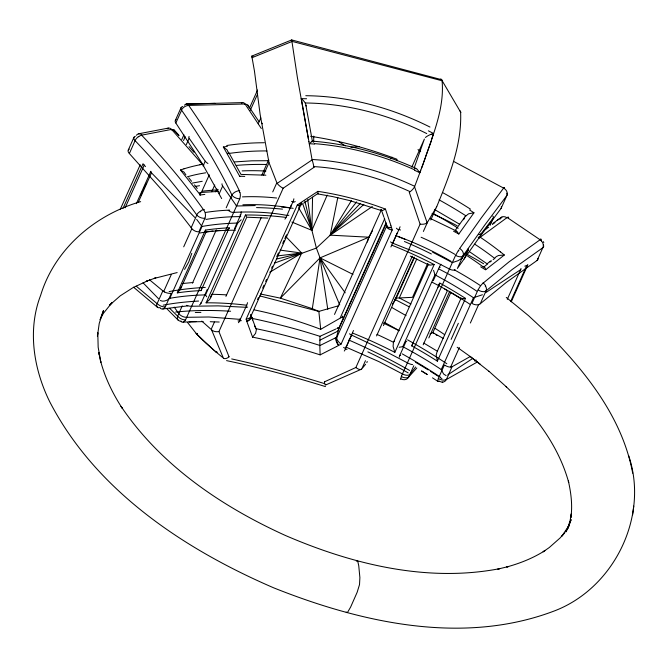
<?xml version="1.0" encoding="UTF-8"?>
<svg xmlns="http://www.w3.org/2000/svg" width="668" height="668" viewBox="0 0 668 668"><rect width="100%" height="100%" fill="white"/><g stroke="black" fill="none" stroke-linecap="round" stroke-linejoin="round"><path stroke-width="1" d="M335.812 329.04L319.955 336.321L319.83 345.423A256.955 94.497 20.6 0 0 256.011 328.673L254.483 325.967M312.557 197.219L311.898 230.351L316.39 248.079L320.039 257.881L339.728 304.925M313.643 142.342L313.768 136.13M460.686 298.429L461.054 297.836M253.013 56.655L251.794 56.112L254.45 71.033L260.136 114.462L268.979 162.516M380.944 209.418L381.178 210.403L382.096 210.679L385.461 209.092L390.838 225.25M97.411 336.213L97.795 332.681L98.163 347.226L100.86 362.373L98.755 352.529L99.223 354.733M318.11 193.787L317.901 191.357L320.506 191.758A250.801 171.693 28.8 0 1 382.856 208.124L385.461 209.092M181.312 286.656L180.034 289.862L177.279 292.885A256.086 136.957 24.1 0 1 201.101 290.58L202.596 287.24M140.664 201.644C94.998 214.754 54.667 249.106 40.648 295.323C27.263 330.009 33.667 369.337 49.833 401.961C95.883 490.78 184.243 549.238 273.863 587.907C360.962 622.626 462.256 645.422 553.104 611.412C613.449 589.234 649.438 516.957 628.671 455.693M632.638 514.778L633.74 506.085M97.445 336.121L99.24 323.379L103.465 310.536L100.609 318.143M319.605 311.697L312.315 308.666L320.039 257.881L368.861 237.198L372.41 230.903M337.816 197.452L330.226 235.161L316.39 248.079L274.406 263.125M325.901 384.317L325.775 384.935L361.522 369.17A6.321 3.173 45.9 0 1 355.894 367.492L324.439 381.854M428.405 264.194L429.816 265.154L434.167 264.536L394.821 352.362A256.128 136.765 24.1 0 0 352.42 332.99L353.481 330.493M191.791 253.331L188.752 261.923L184.585 269.413M567.266 529.732L570.113 520.489L571.357 513.725L570.864 517.616C572.66 505.317 571.04 492.917 568.343 480.885L568.702 482.463C558.423 444.871 533.598 413.283 506.06 386.547L506.544 387.006L488.926 371.249M385.887 223.154L339.135 327.487L336.43 337.332A6.054 2.204 65.4 0 0 338.76 345.389L341.097 344.078M415.655 366.974L409.968 374.28A6.054 3.231 24.1 0 1 402.437 373.938L378.906 361.622L346.082 347.135L346.249 346.558M386.964 225.183L386.797 225.759L386.496 224.874M312.34 141.265L311.998 141.925M428.372 130.828L433.507 133.475L433.081 134.844M367.333 242.075L368.861 237.198L330.226 235.161L351.477 200.542M432.998 135.12L431.511 139.746M254.291 309.894A247.235 132.231 24.1 0 1 320.715 329.299L342.375 316.899L342.642 316.056M451.134 339.377L458.34 323.295M367.233 361.488L366.849 362.64M431.219 141.274L423.57 162.424M501.317 206.512A6.054 3.24 24.1 0 1 501.367 207.907L501.367 207.907M425.633 156.738C434.083 132.039 444.746 106.362 441.982 79.776L291.707 39.938L291.29 40.481M425.441 157.623L420.548 170.849M414.494 167.058L424.397 139.028L411.789 167.175M414.594 170.307L419.771 172.695L420.723 170.115M421.391 168.57L423.42 163.101M420.122 171.993L414.552 186.798L427.136 222.72M567.666 528.705L571.123 519.637L568.293 527.027M501.342 207.965L501.1 208.399L506.845 195.582A6.045 3.073 24.4 0 0 506.787 193.202M397.134 233.057L396.082 235.545M436.78 206.562C449.096 176.461 462.198 144.597 460.578 111.498L459.834 110.713M227.329 232.03L227.563 231.512M327.195 195.123L311.898 230.351L291.908 222.06M293.878 198.805A6.054 2.204 -80.3 0 1 293.001 201.627L286.054 217.409A256.128 137.257 24.2 0 0 245.44 215.004L206.086 302.821L209.81 299.289L211.105 295.607M227.178 232.381L202.755 286.881M438.141 286.856L438.417 286.238M134.001 137.232L128.323 149.949M250.709 316.665L300.734 205.018M192.601 229.475L161.598 189.637L129.367 153.54L135.078 140.647A6.054 3.156 22.9 0 1 135.337 136.289M120.29 209.268L140.23 164.762M123.012 208.391L143.01 163.752L145.507 166.599M125.133 207.806L144.28 165.063M136.356 203.673L150.818 171.392M140.831 195.039L142.727 190.814M143.486 189.119L144.622 186.589M144.998 185.737L146.142 183.207M138.226 202.446L151.486 172.853A3.023 1.62 24.1 0 1 150.834 171.309M175.417 120.282L181.086 107.59M221.659 198.571L202.02 163.201L175.851 123.046L181.596 110.212A6.045 3.115 22.8 0 1 182.815 106.504M181.805 139.562L183.925 134.819M183.516 140.539L185.22 136.748M186.305 144.622L189.153 138.259A3.031 1.653 24.9 0 1 189.136 136.523M203.072 165.956L205.21 161.197L189.153 138.259M201.143 192.977L209.276 174.832M149.465 279.75L162.85 290.864L157.114 303.664L136.197 286.146M191.123 227.88L196.818 215.038C178.122 188.777 157.389 163.994 135.128 140.697M163.635 291.64L171.208 274.732M183.708 246.826L191.666 229.074M211.764 191.683L214.754 185.011M249.498 108.024L257.581 89.996M250.266 110.354L257.497 94.23M215.614 191.816L216.891 188.977M160.328 300.491C163.284 302.212 167.326 300.425 169.822 298.304L202.003 226.469L196.659 219.405M219.254 193.628L222.661 186.021A6.054 3.248 24.2 0 1 222.01 183.809M177.279 292.885L205.393 230.118A256.086 136.965 24.1 0 1 229.224 227.813L227.721 231.153M180.727 288.609L206.178 231.813M258.249 123.73L260.812 118.019M181.17 321.133A6.054 4.167 -41.8 0 1 177.638 316.181L182.272 305.827M192.434 283.182L216.282 229.942M226.21 207.773L231.921 195.023A6.054 3.398 -29 0 1 239.728 190.714M185.529 319.905L239.812 198.747A6.045 3.298 23.1 0 1 231.821 195.023M199.532 304.9A6.079 3.941 81.5 0 0 201.202 302.98L207.28 289.453M234.577 228.523L240.639 214.987L239.929 214.996M206.671 296.767L205.527 294.889L237.716 223.054L241.19 219.764M261.873 175.008L268.695 159.786M263.484 175.041L269.02 162.675L276.844 182.748L272.736 191.916M210.645 297.836L246.776 217.2L267.851 218.085M214.42 322.068L211.138 329.399L201.778 321.083M225.926 296.4L261.238 217.576M313.918 167.384L283.174 188.217L218.929 331.595L229.049 356.821M247.477 302.671A6.054 2.563 -83.1 0 1 246.701 305.234L239.545 321.016L237.992 320.882M301.418 204.116A6.054 1.044 57.7 0 1 299.548 203.431L297.252 205.109L246.15 319.145L246.768 321.241A6.054 4.041 -22.9 0 0 250.75 314.845M257.556 299.506L258.407 297.602M262.674 288.083L263.952 285.236M265.655 281.428L266.507 279.525M271.625 268.11L272.477 266.206M276.736 256.696L278.439 252.888M282.706 243.377L283.983 240.522M284.835 238.618L286.539 234.819M298.897 207.23L300.183 204.375M334.509 314.428L381.42 209.735M340.296 317.759L384.643 218.787M386.488 223.095L337.783 331.136M336.856 337.332L386.73 226.026M346.082 347.135L352.42 332.99M390.914 246.951L396.041 235.645L405.209 239.436M349.489 333.791A4.76 1.545 26.3 0 0 351.627 335.077L345.473 348.813L347.001 349.498M355.869 367.542L420.105 224.164L409.309 192.426M365.463 360.687L361.772 368.936L365.613 364.235M376.552 335.937L412.281 256.195M423.37 231.454L427.478 222.285L436.713 206.688L430.743 220.006M383.44 325.583L414.127 257.096M414.327 257.831L395.606 299.606L392.993 303.155M416.757 258.967L399.289 297.953L395.431 298.087M427.729 263.409L412.523 297.327L399.289 297.953L410.962 303.998M428.305 264.561L393.569 342.099L394.638 340.855M399.155 347.268L402.796 346.667L434.985 274.832L433.565 270.331M433.273 280.677L439.335 267.142L440.103 267.534M463.592 219.764L464.819 217.025L455.426 230.143M412.983 343.001L411.705 345.857A256.086 136.965 24.1 0 1 437.373 361.154L465.496 298.387A256.086 136.965 24.1 0 0 439.828 283.09L438.534 285.979M438.225 286.656L437.983 287.207M413.818 365.705L408.816 376.861A6.054 5.419 40.6 0 1 401.142 378.956M423.178 344.813L447.451 290.622M428.823 337.941L449.706 291.331M464.202 258.984L468.034 250.425A6.054 3.248 24.2 0 0 468.251 248.438M429.967 333.908L432.847 332.614L450.9 292.308M479.065 238.401L481.202 233.641L493.268 218.085A3.031 1.662 24 0 0 492.8 216.106M490.02 224.172L491.723 220.382M490.12 224.732L493.093 218.094M490.011 225.35L493.268 218.085M437.431 351.017L460.995 298.421M446.149 375.666L443.569 373.988L441.264 369.554L473.453 297.719L482.405 294.755M438.342 378.48L444.404 364.953L445.314 365.505M450.675 366.982L459.384 347.535M470.372 323.011L478.705 304.408M442.717 382.113A6.062 5.302 52.1 0 0 446.358 379.608L452.036 366.774L470.481 356.395M537.907 258.374A6.054 3.282 23.8 0 1 537.548 260.136L506.311 282.414L480.242 303.773L486.012 290.939L512.172 269.505L542.875 247.686A6.054 3.123 24.6 0 0 543.326 244.922M507.304 299.322L520.564 269.73A3.023 1.62 24.1 0 0 520.915 268.444M510.611 301.552L526.785 265.463L527.837 264.762L511.245 301.802M537.097 260.545L542.833 247.711M413.392 342.099L437.874 287.432M568.735 525.933L565.779 531.97L569.487 524.781L561.905 536.078L564.727 532.713L560.101 537.965L549.271 547.535L543.092 551.826L544.871 550.666C533.139 558.122 520.13 563.324 506.753 566.965L508.615 566.506L497.844 569.103L499.639 568.668C426.994 582.68 351.994 564.251 285.236 535.402C221.509 506.444 160.612 465.245 121.058 406.394L122.144 408.123C112.608 393.343 104.734 377.32 100.392 360.211M494.821 258.182L496.19 256.662L498.52 255.493L504.34 255.001L485.578 269.839L480.701 266.841M99.916 319.68L103.406 313.309L112.082 302.579L109.385 305.401L120.223 295.841L133.082 287.591L147.82 280.727L146.242 281.303L155.853 277.838L154.308 278.389L177.162 272.569M239.996 176.243L244.772 176.419M465.011 216.649L468.585 213.802L473.963 212.791L458.816 233.992L453.572 231.228M459.459 248.797L481.311 217.877L503.614 188.092A6.045 0.676 -61.8 0 1 504.131 187.508M392.341 304.049L392.667 303.606M501.092 208.416L477.511 239.962L457.388 268.452L463.099 255.702L484.701 225.149L506.845 195.582A6.054 5.085 33 0 0 504.156 188.409L503.939 188.276M461.939 258.299L468.034 250.425M356.637 201.861L330.226 235.161L372.326 206.529M390.772 158.825L392.058 157.205M416.815 368.001L408.816 376.861A6.045 3.223 22.8 0 1 401.276 376.535L455.568 255.376A6.045 3.24 25.5 0 0 463.116 255.71A6.054 4.651 35.5 0 0 459.576 248.504M461.822 258.433L458.081 260.679L452.386 262.608L432.547 252.12M360.361 203.389L330.226 235.161L363.843 204.408M356.32 561.153L357.004 560.686L357.772 561.287L358.766 565.88L359.885 577.62L359.518 584.609L357.138 592.324L350.608 607.112L347.636 612.197L346.951 612.665L346.183 612.063M336.48 346.583L320.139 354.875L317.484 354.023A250.801 91.224 20.5 0 0 255.143 337.666L252.579 337.14L255.594 333.349L256.387 329.641L251.009 315.538L252.713 319.805M480.242 303.773L478.797 304.558M483.832 266.975L487.724 263.86M487.874 263.134L490.562 261.004M138.293 136.831L138.752 136.489M490.053 262.031L491.606 260.829M478.488 237.207L480.25 237.232L507.179 217.501L540.103 239.762L509.125 261.789L482.363 283.775A6.121 1.419 -56.8 0 0 478.238 289.72M493.143 259.635L494.679 258.466M317.701 193.62L303.689 203.172M485.828 229.216L488.634 227.17M492.291 224.515L493.193 223.872M277.178 183.358L312.115 159.911L308.841 141.532M492.867 223.413L501.902 217.025M494.086 223.229L494.98 222.594M497.159 220.348L501.376 217.392M485.628 292.701L520.564 269.73M447.71 374.898L472.552 358.557M317.901 191.357L299.782 203.272A6.054 1.294 54.9 0 0 301.669 202.805M216.632 351.66L216.006 351.961L214.946 351.109M200.325 211.789L200.851 211.48M476.15 360.002L474.522 360.979M269.763 272.243L301.719 253.072L285.904 236.639M477.57 361.864L446.299 379.566M406.737 341.173L405.969 341.615L399.907 355.142L400.666 355.56M452.019 366.782L450.725 367.091A6.137 2.505 27.1 0 1 445.297 365.538M335.687 332.221L337.607 331.219M336.964 346.333L338.501 345.523A6.054 2.355 61.9 0 1 335.87 337.624L336.371 337.357M335.845 337.641L335.344 337.899M335.461 337.833L334.618 338.267M319.905 340.179L335.085 332.522M334.142 338.501L319.813 345.606L320.139 354.875M337.824 328.097L339.135 327.487M337.699 328.155L338.15 327.93L336.856 328.547M414.502 168.269L417.024 169.054L419.771 172.695M251.794 56.112L291.707 39.938L297.41 77.638L308.374 138.902M251.961 57.715L292.183 41.416L442.183 80.786L460.87 112.55M431.211 134.184L433.507 133.475M204.809 194.421L200.308 194.964L180.46 169.998L183.942 168.82M524.823 266.156L526.785 265.463M455.242 269.914L455.209 269.922A6.045 4.15 21.6 0 1 450.432 269.53M259.777 295.899L318.836 311.405L338.659 305.735M455.25 230.827L457.046 231.462L458.816 233.992M276.427 259.084L301.719 253.072L280.376 298.145L260.428 293.978M465.496 298.387L460.962 298.738L450.357 292.3M192.275 183.107L202.237 181.287M199.932 164.745L202.329 164.286L203.915 165.105M138.368 133.851L168.261 128.114M171.659 129.4L141.599 135.17C164.219 158.867 185.328 184.042 204.266 210.787A6.121 3.983 80.7 0 1 204.967 218.144L198.939 231.712L198.145 231.788A6.137 3.716 32.7 0 1 192.634 229.458M162.934 308.95L187.808 305.852M239.837 176.519L223.337 147.01L227.379 146.384M442.734 382.196L442.183 382.255M206.061 231.838L212.975 231.028M277.946 255.844L301.719 253.072L280.084 250.099M182.798 283.499L193.06 282.506M200.241 192.509L218.436 191.432M234.61 161.932L251.769 160.813L268.786 160.696M188.426 105.452L188.176 105.477A6.054 3.941 -32.5 0 0 181.429 110.212M216.399 230.702L219.872 230.418M350.942 147.277L359.15 146.659M231.019 197.811L231.738 197.761M200.492 303.021L201.21 302.988M183.174 322.076L203.181 321.6M242.643 102.605L186.172 104.066L215.038 103.373M184.485 105.21A6.045 3.432 88.3 0 1 188.71 105.427L245.022 103.991L261.305 128.49M190.363 321.726L189.153 321.751L196.142 321.617M308.958 141.725L301.293 98.664L306.579 98.747M255.209 205.569L236.564 206.003L236.238 205.485M210.228 321.709L219.196 322.026M186.539 305.334A6.045 2.463 15.7 0 0 190.747 306.253L218.185 305.869L245.699 307.288A4.76 1.787 14.2 0 0 247.653 307.071M265.881 175.2L240.981 174.406L228.623 152.271M314.645 144.071L309.317 143.703L312.198 141.132C348.045 143.904 383.181 153.582 415.913 168.336M281.42 206.946L290.313 207.898A6.062 2.563 -83.1 0 0 291.114 205.226M440.454 79.083L441.389 79.225M196.275 333.491L197.068 333.499M318.026 193.954L332.914 196.642L349.94 200.634L381.628 210.645M291.532 201.402L293.018 201.669M286.873 215.397C269.279 211.99 249.782 211.472 232.781 212.416A6.045 3.883 34.2 0 1 228.314 210.353L228.197 210.303M216.006 351.961L217.259 352.211M197.336 333.783L196.142 333.349M312.315 308.666L280.376 298.145L320.039 257.881L352.971 274.398M400.533 230.009L398.938 229.475L392.792 243.202L420.439 254.191L450.424 269.546M394.571 299.239L409.058 306.762M180.46 169.998L184.001 172.11L185.921 174.907M410.302 256.12L428.656 264.862M351.618 335.094L379.424 348.195L408.399 363.35A6.045 2.196 26.1 0 0 412.607 364.603M430.317 218.461L456.486 231.053M383.474 323.153L399.322 330.735M223.337 147.01L227.103 149.899L228.59 153.314M164.562 291.966L162.867 290.889M503.614 188.092L453.572 161.38M432.847 332.614L443.151 338.325M434.434 209.443L459.626 224.239M391.815 307.505L406.052 315.613M444.354 288.826L446.616 290.121M461.129 258.032L461.705 258.366M423.762 343.06L437.248 351.151L436.171 355L437.373 361.154M421.541 370.957L427.044 374.372M421.725 371.074L427.253 374.498M338.309 141.382L345.264 145.841M469.612 209.961L473.963 212.791M469.671 251.836L487.089 263.802M433.307 333.006L434.225 333.599M432.488 377.837L438.024 381.47M438.901 381.336L438.617 381.428A6.121 1.453 -57.3 0 1 438.525 378.339M436.054 334.802L436.964 335.403M480.25 237.232L482.872 239.01A220.432 130.06 23 0 1 500.432 251.919M160.345 308.332L160.512 308.441A6.121 4.016 81.3 0 0 165.263 306.779M457.171 347.26L470.514 356.745L489.293 371.575M470.264 356.545L480.083 364.077M500.474 251.903L504.34 255.001M301.293 98.664L303.255 100.484A7.523 4.985 43.6 0 1 306.119 106.07M506.269 297.444L528.588 315.722L549.43 335.177C587.281 373.571 622.651 418.894 632.696 473.178M215.539 351.618L223.346 358.048L211.564 329.808M215.255 351.326L204.775 342.099M213.752 350.099L197.077 334.559L187.65 322.611M133.533 287.19L157.514 307.33M177.638 316.181L169.655 308.315M203.815 341.198L196.4 333.633M178.49 320.473L166.574 308.457M151.486 172.853L194.764 217.426M143.036 282.781L158.391 298.596M129.333 153.498L128.799 152.847A6.054 3.256 24.7 0 1 129.266 149.131M179.082 135.554L173.914 129.934L178.657 135.095M261.413 122.628L262.449 123.805M189.077 146.659L193.987 152.279M157.531 307.347L157.548 307.372A6.062 3.766 -45.7 0 1 156.88 303.698M202.329 164.286L171.593 129.417A6.045 4.091 78.9 0 0 169.188 128.097L168.812 128.056A6.054 3.975 80.6 0 0 167.15 128.715M188.727 177.746L191.591 181.295M194.446 184.877L197.26 188.468M230.911 197.82L236.213 205.443M342.375 316.899L343.728 318.753M345.197 292.818L320.039 257.881L327.779 309.317M174.223 307.121L178.799 313.601A6.054 3.231 24.1 0 0 186.698 317.308L208.875 316.991L240.363 319.387L240.062 318.686M222.661 186.021L230.769 197.619M188.702 105.435C207.664 132.698 225.191 161.055 239.495 191.065M181.596 110.212C200.375 137.216 217.751 165.305 231.921 195.023M175.834 123.029L175.45 122.361A6.054 3.24 24.1 0 1 176.093 119.605M247.953 105.277L258.85 121.409M245.44 215.004L245.849 215.664M246.074 216.023L246.375 216.507M317.893 193.803L317.734 193.436M485.252 286.129L485.544 286.647M205.393 230.118L206.17 231.662M298.713 207.907L311.898 230.351L307.672 199.557M543.401 241.682L543.794 242.542M386.63 225.233L386.638 225.258A6.054 2.889 -20.2 0 0 391.548 227.579L392.2 230.026L341.114 344.07A6.187 3.056 42.5 0 1 336.772 337.273M394.821 352.362L393.093 346.358L393.435 342.275A262.299 140.071 24.1 0 0 376.977 334.401M250.834 315.054L252.679 319.721M252.579 337.14L246.859 321.525A6.054 4.041 -18 0 0 250.943 315.329M381.336 209.844L381.645 210.704M381.946 211.564L383.766 216.741M384.067 217.601L384.96 220.198M302.779 203.882L311.898 230.351L304.858 201.101M385.252 221.058L386.455 224.732A6.054 2.981 -16.3 0 0 391.473 227.345L390.897 225.45M397.268 160.679L396.909 159.234A247.235 132.231 24.1 0 0 310.612 136.322M312.357 141.157L305.902 105.327M318.836 311.405L320.715 329.299M427.211 222.745A6.321 3.231 2.2 0 1 420.122 224.131M425.433 137.483A7.515 2.956 -29.4 0 1 431.144 134.326M305.501 102.989A236.998 180.928 31.9 0 1 426.743 133.575M283.157 188.184A6.321 2.255 40.8 0 1 277.128 183.349M314.586 143.653A262.332 205.836 33.9 0 1 414.728 169.897M305.777 95.708A240.079 182.255 31.6 0 1 429.975 127.054M414.344 187.215A6.58 2.121 -44.3 0 1 409.342 192.317M313.801 166.582A238.367 190.831 34.8 0 1 409.651 191.474M312.09 159.485A243.169 193.495 34.7 0 1 414.678 186.314M312.24 160.253A6.58 0.735 75.4 0 1 313.96 167.501M300.851 204.759A6.187 2.48 39.3 0 1 297.21 205.051M218.895 331.537A6.321 4.15 3.4 0 1 211.506 329.825M392.216 229.992A6.187 3.307 5.3 0 1 386.638 226.018M250.901 314.987A6.187 3.883 6.2 0 1 246.133 319.087M231.687 358.933A238.367 45.224 17.7 0 1 324.281 383.549M325.283 384.985A6.58 1.161 87.6 0 1 324.423 381.912M229.032 356.796A6.58 4.016 -53.8 0 1 223.563 358.307M252.078 318.385A280.977 103.331 20.6 0 1 319.955 336.321M226.552 360.62A243.169 48.046 17.6 0 1 325.475 386.605M420.681 151.327A6.054 3.24 24.1 0 1 418.018 149.523M229.291 227.88A6.179 3.816 62.9 0 1 227.362 229.717M201.552 287.407A6.179 4.517 71.4 0 1 201.16 290.63M202.012 226.469A256.203 137.023 24.1 0 1 237.716 223.054M169.822 298.304A256.203 137.023 24.1 0 1 205.527 294.889M286.054 217.409A6.054 2.563 -83.1 0 1 284.91 219.129M206.086 302.821A256.128 136.798 24.1 0 1 246.701 305.234M256.529 207.606A256.103 133.951 23.3 0 1 282.497 209.151M211.422 294.312A262.299 140.105 24.1 0 1 226.369 294.864M185.529 319.905A6.045 3.165 25.2 0 1 177.755 316.181M181.045 321.592A5.895 3.54 -89.1 0 0 181.938 322.043A6.062 3.49 88.4 0 0 185.445 319.797M175.609 312.073A233.591 95.382 16.4 0 1 230.61 311.23M239.536 320.966A6.054 2.213 -80.1 0 1 238.434 322.711M241.357 320.632A5.077 2.455 22 0 1 239.403 320.749M195.298 312.49A236.748 97.461 16.6 0 1 200.884 312.415M288.91 215.146A4.76 3.165 36.5 0 1 286.914 215.539M239.319 191.315A5.895 3.198 85.1 0 1 239.77 192.543M242.476 196.885A236.748 151.603 33.1 0 1 276.686 198.029M188.476 105.352A5.979 3.507 -30.8 0 1 188.76 105.344M241.39 103.348A6.054 3.231 -89.6 0 1 245.022 103.999M244.905 104.266A6.054 3.624 -32.1 0 1 247.327 104.734L247.686 104.926A6.054 3.808 -32.8 0 1 248.371 107.172M239.962 192.392A6.062 3.432 87.6 0 1 239.728 198.63M242.885 204.809A233.591 150.15 33.4 0 1 293.135 208.349M295.214 201.544A5.077 2.964 26.4 0 1 293.277 202.112M236.28 165.422A286.255 167.384 27.9 0 1 266.44 164.495M242.133 170.899A271.291 178.565 34.3 0 1 265.881 171.066M227.713 153.64A286.021 165.923 27.5 0 1 266.933 150.926M226.702 145.507A289.052 167.417 27.4 0 1 264.336 142.735M207.932 163.485A6.054 3.19 25.1 0 1 205.293 161.197M199.849 233.015A252.245 154.609 32.8 0 1 235.428 230.226M195.123 186.472A214.779 123.321 27.7 0 1 199.515 185.712M134.994 140.723A6.054 3.073 -43.2 0 1 138.259 136.748M205.477 212.466A251.143 152.037 31.8 0 1 229.717 210.128M138.777 136.589A6.045 2.998 -44.1 0 1 141.574 135.228M136.381 135.295A6.045 4.367 84.8 0 1 141.758 134.819M200.726 210.796A6.012 3.115 -41.2 0 1 204.366 209.618M196.542 215.079A6.062 3.09 -34.7 0 1 200.175 211.422M205.051 218.236A6.179 3.382 23.3 0 1 196.759 215.046M171.417 129.909A6.045 2.764 -38.7 0 1 174.515 131.145M205.894 219.455A252.145 154.108 32.6 0 1 240.764 216.632M241.206 211.856A6.079 3.941 81.5 0 1 240.63 214.979M200.358 192.71A11.364 1.837 -66.3 0 1 200.008 195.448M199.59 193.144A5.26 0.701 -63.9 0 1 200.158 192.568M202.646 191.173A233.85 142.167 31.4 0 1 218.461 189.904M187.432 176.778A214.871 122.904 27.5 0 1 205.677 172.812M183.967 168.837A220.432 126.16 27.7 0 1 199.966 164.787M169.129 291.574A252.245 111.923 16.5 0 1 205.276 287.407M160.161 307.539A6.012 3.273 -43.8 0 1 157.84 307.522M157.281 303.639A6.179 3.223 25 0 0 165.338 306.863L171.359 293.285L170.59 293.369A6.137 2.772 16.5 0 1 164.578 291.991M163.167 305.167A252.145 112.466 16.7 0 1 198.571 301.059M407.538 339.828A252.245 101.269 26.7 0 1 446.825 363.734M435.127 328.389A214.779 102.079 25.1 0 1 444.637 334.66M415.563 362.306A251.143 104.55 26.5 0 1 428.138 369.888M430.61 371.433A251.143 104.55 26.5 0 1 437.941 376.109M440.362 377.687A251.143 104.55 26.5 0 1 441.957 378.739M442.158 382.054A6.012 4.943 54.2 0 1 439.085 380.977M446.199 379.507A6.179 3.273 22.8 0 1 438.3 378.505M402.186 353.856A252.145 102.07 26.7 0 1 440.663 377.303M399.255 357.28A6.079 1.386 -57.4 0 1 399.957 355.1M432.188 282.272A252.245 165.255 21 0 1 470.539 304.65M467.55 256.061A214.779 127.087 23.1 0 1 483.089 266.808M542.867 247.736A6.054 4.826 55.3 0 0 542.767 242.968L542.483 242.492A6.045 4.801 57 0 0 540.086 239.804M454.332 269.847A251.143 161.481 21.4 0 1 480.325 285.545M540.42 239.052A6.045 1.912 -60.9 0 1 541.356 240.881M482.947 282.956A6.012 4.793 52.2 0 1 485.694 285.962M485.828 286.58A6.062 4.626 44.8 0 1 486.079 290.981M485.995 290.931A6.179 3.332 25.4 0 1 478.012 289.887L471.984 303.381L472.911 303.923A6.137 3.983 20.6 0 0 478.705 304.55M507.129 217.618A6.045 1.628 -55.9 0 1 508.498 217.133M508.599 217.626A6.054 1.453 -56.8 0 1 508.507 218.352M500.299 218.803A6.045 4.509 51.9 0 1 506.97 217.768M478.196 237.365A11.565 8.066 -21.5 0 1 478.455 237.349M500.516 218.812A6.054 3.198 22.6 0 1 500.766 218.703M439.043 269.07A252.145 164.503 21.1 0 1 476.643 291.073M439.385 267.108A6.079 1.386 -57.4 0 1 440.938 264.286M484.175 266.849A11.364 3.774 -84.8 0 1 485.686 269.563M483.315 266.858A5.26 1.87 -87.4 0 1 483.649 266.924M466.281 253.957A233.85 150.15 21.9 0 1 483.615 263.76M474.731 244.162A214.871 126.469 23.1 0 1 494.529 258.249M481.177 233.625A6.054 3.24 23 0 1 478.614 234.61M392.734 243.319A4.76 3.407 21.2 0 1 390.596 241.849M458.432 250.909A5.895 0.534 -58.8 0 1 458.908 250.183M421.116 237.257A236.748 160.454 22.4 0 1 454.991 254.391M503.647 188.017A5.979 4.743 36 0 1 503.948 188.184M504.44 187.533A6.045 0.676 -61.8 0 1 504.382 188M455.952 254.942A6.062 0.693 -61.1 0 1 458.691 250.016M398.412 236.622A233.591 159.109 22.3 0 1 450.917 261.213M400.057 226.761A6.054 0.802 -70.6 0 1 398.921 229.583M398.738 229.875A5.077 2.998 24.6 0 1 396.408 228.206M433.357 213.535A286.255 172.035 23.5 0 1 458.215 228.281M432.079 213.635A271.291 189.403 22.6 0 1 457.162 225.767M439.101 199.866A286.021 170.106 23.6 0 1 465.905 215.814M442.759 192.668A289.052 171.559 23.6 0 1 470.497 209.167M367.868 351.886A236.748 88.602 25.5 0 1 408.173 372.886M400.683 379.382A6.062 0.743 -61.9 0 1 401.643 376.126M348.805 340.02A233.591 86.422 25.6 0 1 409.576 370.431M345.456 348.921A6.054 0.793 -70.8 0 1 344.279 351.026M345.598 348.562A5.077 2.421 23.7 0 1 343.619 347.377M384.108 322.226A286.255 133.166 24.7 0 1 398.153 330.109M391.774 245.156A256.128 137.291 24.1 0 1 434.167 264.536M404.457 241.507A256.103 132.957 24.3 0 1 431.361 253.965M439.068 285.587A6.179 1.578 -42.4 0 1 439.694 283.157M411.647 345.882A6.179 2.246 -51.6 0 1 413.45 343.026M434.985 274.832A256.203 137.023 24.1 0 1 473.453 297.719M402.796 346.667A256.203 137.023 24.1 0 1 441.264 369.554"/></g></svg>
